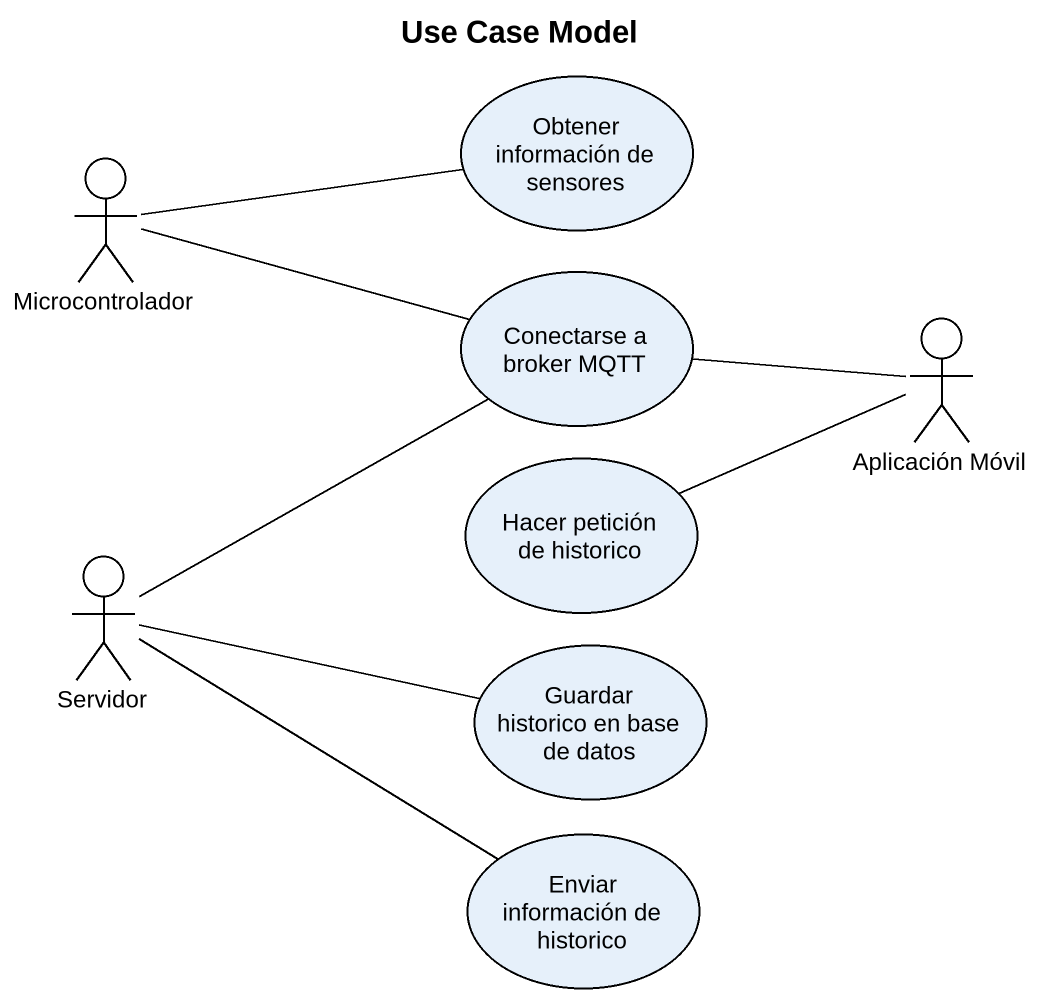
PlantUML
@startuml
title Use Case Model
usecase "Obtener información de sensores" as Obtener_información_de
actor Microcontrolador
usecase "Conectarse a broker MQTT" as Conectarse_a_broker_MQTT
actor "Aplicación Móvil" as Aplicación_Móvil
usecase "Hacer petición de historico" as Hacer_petición_de_historico
actor Servidor
usecase "Guardar historico en base de datos" as Guardar_historico_en_base
usecase "Enviar información de historico" as Enviar_información_de
Microcontrolador -right- Obtener_información_de
Microcontrolador -right- Conectarse_a_broker_MQTT
Conectarse_a_broker_MQTT -right- Aplicación_Móvil
Conectarse_a_broker_MQTT -- Servidor
Hacer_petición_de_historico -right- Aplicación_Móvil
Servidor -right- Guardar_historico_en_base
Servidor -right- Enviar_información_de
@enduml
